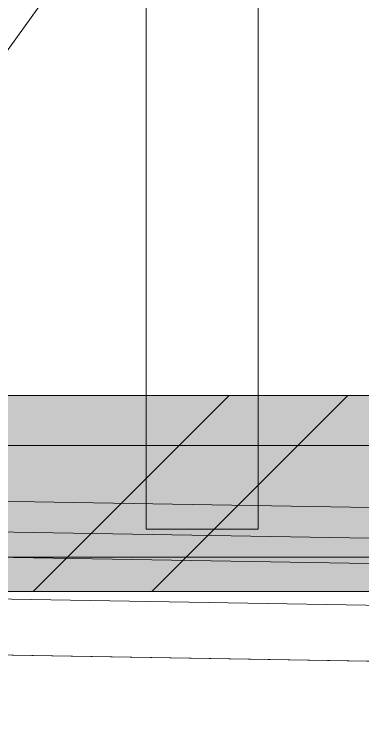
# Model space of a CAD drawing. Header units: millimetres. Extents: x -546 to 1681, y -650 to 1730.
# Drawn here: x 816.186 to 817.43, y 657.741 to 660.318 of the extents above; entities that cross this region are included whole.
import ezdxf

# ---------------------------------------------------------------- set-up
doc = ezdxf.new("R2010")
doc.units = ezdxf.units.MM

msp = doc.modelspace()

# ---------------------------------------------------------------- hatches: boundary and pattern name
at = {"true_color": 0xffffff}
h = msp.add_hatch(color=7, dxfattribs=at)
h.dxf.hatch_style = 2
h.paths.add_polyline_path([(830.8073, 658.9558), (830.8073, 658.2558), (815.2572, 658.2558), (815.2572, 658.9558)])

# ---------------------------------------------------------------- linework, layer by layer
at = {"color": 7, "lineweight": 0}
for points in [[(823.1163, 669.8598), (815.0152, 658.5978)], [(830.8073, 658.9558), (815.2572, 658.9558)], [(816.2532, 658.2558), (816.9532, 658.9558)], [(816.6772, 658.2558), (817.3772, 658.9558)], [(833.1583, 657.7408), (780.9472, 658.6238)], [(831.4303, 658.3198), (814.6332, 658.6038)], [(831.4283, 658.2098), (814.6312, 658.4938)], [(831.4273, 658.1198), (814.6292, 658.4038)], [(831.5103, 657.9688), (814.5572, 658.2558)], [(815.2572, 658.2558), (831.5073, 658.2558)], [(814.5572, 658.0558), (828.7503, 657.8158)]]:
    msp.add_lwpolyline(points, dxfattribs=at)
at = {"color": 8, "lineweight": 0, "true_color": 0x7f7f7f}
for points in [[(816.6572, 658.4788), (816.6572, 663.2768)], [(817.0572, 663.2768), (817.0572, 658.4788)], [(815.1052, 658.7778), (823.7053, 658.7778)], [(817.0572, 658.4788), (816.6572, 658.4788)], [(823.7053, 658.3788), (815.1052, 658.3788)], [(823.7053, 658.3778), (815.1052, 658.3778)]]:
    msp.add_lwpolyline(points, dxfattribs=at)

doc.saveas('drawing.dxf')
